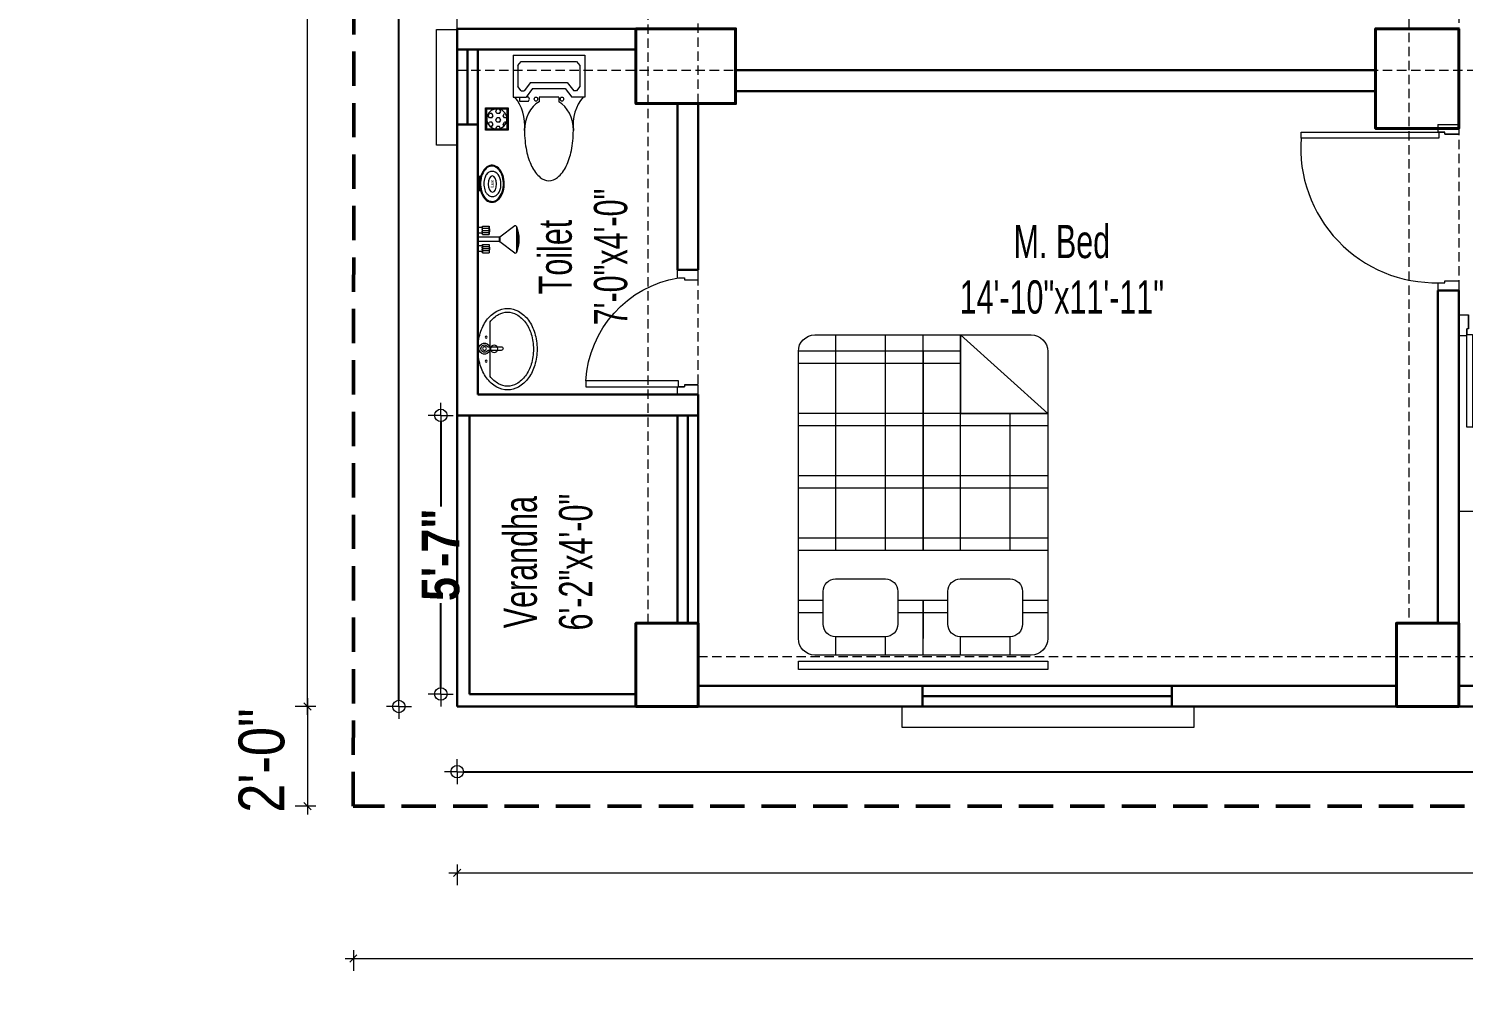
# Model space of a CAD drawing. Header units: inches. Extents: x 64086 to 138972, y -13497 to 16809.
# Drawn here: x 95059.7 to 95404.9, y -11984.5 to -11753.7 of the extents above; entities that cross this region are included whole.
import ezdxf

# ---------------------------------------------------------------- set-up
doc = ezdxf.new("R2010")
doc.units = ezdxf.units.IN
doc.header["$LTSCALE"] = 0.5
doc.header["$MEASUREMENT"] = 0
doc.header["$PDMODE"] = 2
doc.linetypes.add('DASHED', pattern=[0.75, 0.5, -0.25])
doc.layers.get('0').update_dxf_attribs({"lineweight": 13})
for name, color, linetype, lineweight in [('A-TOIL', 6, 'Continuous', 15), ('BEAM 2', 87, 'Continuous', 15), ('Boundary', 6, 'DASHED', 50), ('Column', 1, 'Continuous', 40), ('DIM', 5, 'Continuous', 13), ('DOOR', 30, 'Continuous', 20), ('e-tv+tel', 5, 'Continuous', 25), ('fixture', 24, 'Continuous', 13), ('fur', 42, 'Continuous', 15), ('P-BASIN1', 6, 'Continuous', 15), ('P-COMMODE', 6, 'Continuous', 15), ('P-FLOOR-DRAIN', 4, 'Continuous', 15), ('P-SHOWER', 7, 'Continuous', 15), ('P.cap', 4, 'Continuous', 20), ('railing', 30, 'Continuous', 15), ('Raling', 35, 'Continuous', 20), ('TEXT', 7, 'Continuous', 13), ('Text-2', 7, 'Continuous', 18), ('TEXT-IN', 7, 'Continuous', 15), ('text-s2', 7, 'Continuous', 20), ('WALL', 7, 'Continuous', 30), ('WALL-0', 7, 'Continuous', 18), ('Wall_20', 253, 'Continuous', 20)]:
    doc.layers.add(name, color=color, linetype=linetype, lineweight=lineweight)
doc.layers.add('FURNITURE', color=157, linetype='Continuous')
doc.styles.add('1', font='ARIALN.TTF')
doc.styles.get("Standard").update_dxf_attribs({"font": 'ARIALNB.TTF'})
doc.styles.add('STYLE1', font='ARIALN.TTF', dxfattribs={"width": 0.8})
doc.dimstyles.new('1_8', dxfattribs={"dimtxt": 5, "dimasz": 1.5, "dimexe": 0.18, "dimexo": 0.0625, "dimgap": 0.125, "dimtad": 0, "dimdec": 0, "dimzin": 3, "dimdsep": 46, "dimlunit": 4, "dimtxsty": 'STYLE1', "dimblk": 'D', "dimcen": 3, "dimse1": 1, "dimse2": 1, "dimclrt": 7, "dimadec": 0, "dimazin": 0, "dimtfac": 1, "dimtdec": 0, "dimtix": 1, "dimtmove": 0, "dimatfit": 3, "dimldrblk": 'OPEN90', "dimfxl": 1, "dimtvp": 0.75, "dimtolj": 1, "dimtzin": 0, "dimarcsym": 0})
doc.dimstyles.new('Column Dim', dxfattribs={"dimtxt": 9, "dimasz": 1.5, "dimexe": 13.25, "dimexo": 11, "dimgap": 1, "dimtad": 0, "dimdec": 1, "dimzin": 0, "dimdsep": 46, "dimlunit": 4, "dimtxsty": 'Standard', "dimblk": 'DIM', "dimcen": 0, "dimse1": 1, "dimse2": 1, "dimclrd": 5, "dimclre": 5, "dimclrt": 7, "dimadec": 0, "dimazin": 0, "dimtfac": 1, "dimtdec": 1, "dimtofl": 0, "dimtmove": 2, "dimatfit": 3, "dimldrblk": 'DIM', "dimfxl": 1, "dimtolj": 1, "dimtzin": 0, "dimarcsym": 0})
doc.dimstyles.new('DIM-1-2', dxfattribs={"dimtxt": 8, "dimasz": 1.75, "dimexe": 3, "dimexo": 2, "dimgap": 3, "dimtad": 0, "dimdec": 0, "dimzin": 3, "dimdsep": 46, "dimlunit": 4, "dimtxsty": '1', "dimblk": 'OBLIQUE', "dimcen": 1, "dimdle": 2, "dimclrd": 256, "dimclre": 256, "dimclrt": 256, "dimadec": 0, "dimazin": 0, "dimtfac": 0.75, "dimtdec": 0, "dimtmove": 1, "dimatfit": 3, "dimldrblk": 'OBLIQUE', "dimfxl": 1, "dimtolj": 1, "dimtzin": 0, "dimlwd": -1, "dimlwe": -1, "dimarcsym": 0})
pattern_1 = [(225, (19362.28457, 30685.39488), (-0.0883883476, 0.0883883476), [])]

# ---------------------------------------------------------------- blocks, each defined once
blk = doc.blocks.new('D')
at = {"layer": 'DIM'}
for q in [(-1.125, 0), (0, 1.125), (1.125, 0), (0, -1.125)]:
    blk.add_line((0, 0), q, dxfattribs=at)
at = {"layer": 'DIM', "color": 6, "const_width": 0.375}
blk.add_lwpolyline([(-0.1875, 0, 1), (0.1875, 0, 1)], format="xyb", close=True, dxfattribs=at)
blk = doc.blocks.new('*D47')
at = {"layer": 'Defpoints', "color": 0, "transparency": 16777216}
for p in [(71204.6, -11684.75), (71193.77, -11806.11), (99510, -11806.11)]:
    blk.add_point(p, dxfattribs=at)
at = {"layer": 'text-s2', "color": 0, "lineweight": -2, "transparency": 16777216}
blk.add_line((71193.77, -11686.25), (71193.77, -11804.61), dxfattribs=at)
at = {"layer": 'text-s2', "color": 0, "lineweight": -2, "transparency": 16777216, "xscale": 1.5, "yscale": 1.5, "zscale": 1.5}
for p, rotation in [((71193.77, -11684.75), 90), ((71193.77, -11806.11), 270)]:
    blk.add_blockref('D', p, dxfattribs=dict(at, rotation=rotation))
at = {"layer": 'text-s2', "color": 7, "transparency": 16777216, "insert": (71189.94, -11745.43), "char_height": 5, "attachment_point": 5, "rotation": 90, "style": 'STYLE1'}
blk.add_mtext('\\A1;10\'-1"', dxfattribs=at)
blk = doc.blocks.new('_Open90')
at = {"layer": 'DIM', "color": 0, "lineweight": -2}
for p, q in [((0, 0), (-1, 0)), ((-0.5, 0.5), (0, 0)), ((0, 0), (-0.5, -0.5))]:
    blk.add_line(p, q, dxfattribs=at)
blk = doc.blocks.new('toilet d')
at = {"layer": 'railing'}
for p, q in [((98951.72, -21113.88), (98951.72, -21091.64)), ((98951.72, -21091.64), (98953.15, -21091.64)), ((98953.15, -21091.64), (98953.15, -21113.88)), ((98925.06, -21118.64), (98925.06, -21113.64)), ((98927, -21113.64), (98925.06, -21113.64)), ((98926.96, -21113.88), (98926.96, -21115.31)), ((98926.96, -21113.88), (98926.96, -21115.31)), ((98953.15, -21113.88), (98951.72, -21113.88)), ((98955.06, -21113.64), (98953.15, -21113.64)), ((98953.15, -21113.88), (98953.15, -21115.31)), ((98953.15, -21115.31), (98953.15, -21113.88)), ((98955.06, -21113.64), (98955.06, -21118.64)), ((98926.96, -21115.31), (98927.44, -21115.31)), ((98927.44, -21115.31), (98927.44, -21118.64)), ((98927.44, -21115.31), (98927.44, -21118.64)), ((98952.68, -21115.31), (98952.68, -21118.64)), ((98952.68, -21118.64), (98952.68, -21115.31)), ((98952.68, -21115.31), (98953.15, -21115.31)), ((98927.44, -21118.64), (98925.06, -21118.64)), ((98955.06, -21118.64), (98952.68, -21118.64))]:
    blk.add_line(p, q, dxfattribs=at)
blk.add_arc((98953.17, -21118.15), 26.55, 93.112, 170.7406, dxfattribs=at)
blk = doc.blocks.new('_Oblique')
at = {"color": 0, "linetype": 'ByBlock', "lineweight": -2}
blk.add_line((-0.5, -0.5), (0.5, 0.5), dxfattribs=at)
blk = doc.blocks.new('*D440')
at = {"layer": 'Defpoints', "color": 0, "ltscale": 3, "transparency": 16777216}
for p in [(95137.85, -11940.71), (96481.85, -11940.62), (96481.86, -11977.21)]:
    blk.add_point(p, dxfattribs=at)
at = {"layer": 'TEXT', "ltscale": 3, "transparency": 16777216}
for p, q in [((95135.86, -11977.31), (95788.27, -11977.26)), ((95137.86, -11975.31), (95137.86, -11980.31)), ((96483.86, -11977.21), (95831.44, -11977.26)), ((96481.86, -11975.21), (96481.86, -11980.21))]:
    blk.add_line(p, q, dxfattribs=at)
at = {"layer": 'TEXT', "ltscale": 3, "transparency": 16777216, "xscale": 1.75, "yscale": 1.75, "zscale": 1.75}
for p, rotation in [((95137.86, -11977.31), 180.0039345522628), ((96481.86, -11977.21), 0.003934552262808667)]:
    blk.add_blockref('_Oblique', p, dxfattribs=dict(at, rotation=rotation))
at = {"layer": 'TEXT', "ltscale": 3, "transparency": 16777216, "insert": (95809.86, -11977.26), "char_height": 11, "attachment_point": 5, "rotation": 0.0039, "style": '1'}
blk.add_mtext('\\A1;112\'-0"', dxfattribs=at)
blk = doc.blocks.new('*D441')
at = {"layer": 'Defpoints', "color": 0, "ltscale": 3, "transparency": 16777216}
for p in [(95162.85, -11372.69), (95126.85, -11916.71), (95138.83, -11916.71)]:
    blk.add_point(p, dxfattribs=at)
at = {"layer": 'TEXT', "ltscale": 3, "transparency": 16777216}
for p, q in [((95128.85, -11372.69), (95123.85, -11372.69)), ((95126.85, -11370.69), (95126.85, -11626.02)), ((95126.85, -11918.71), (95126.85, -11663.39)), ((95128.85, -11916.71), (95123.85, -11916.71))]:
    blk.add_line(p, q, dxfattribs=at)
at = {"layer": 'TEXT', "ltscale": 3, "transparency": 16777216, "xscale": 1.75, "yscale": 1.75, "zscale": 1.75}
for p, rotation in [((95126.85, -11372.69), 90), ((95126.85, -11916.71), 270)]:
    blk.add_blockref('_Oblique', p, dxfattribs=dict(at, rotation=rotation))
at = {"layer": 'TEXT', "ltscale": 3, "transparency": 16777216, "insert": (95126.85, -11644.7), "char_height": 11, "attachment_point": 5, "rotation": 90, "style": '1'}
blk.add_mtext('\\A1;45\'-4"', dxfattribs=at)
blk = doc.blocks.new('*D442')
at = {"layer": 'Defpoints', "color": 0, "ltscale": 3, "transparency": 16777216}
for p in [(95138.83, -11916.71), (95126.85, -11940.71), (95138.85, -11940.71)]:
    blk.add_point(p, dxfattribs=at)
at = {"layer": 'TEXT', "ltscale": 3, "transparency": 16777216}
for p, q in [((95126.85, -11914.71), (95126.85, -11942.71)), ((95128.85, -11916.71), (95123.85, -11916.71)), ((95128.85, -11940.71), (95123.85, -11940.71))]:
    blk.add_line(p, q, dxfattribs=at)
at = {"layer": 'TEXT', "ltscale": 3, "transparency": 16777216, "xscale": 1.75, "yscale": 1.75, "zscale": 1.75}
for p, rotation in [((95126.85, -11916.71), 90), ((95126.85, -11940.71), 270)]:
    blk.add_blockref('_Oblique', p, dxfattribs=dict(at, rotation=rotation))
at = {"layer": 'TEXT', "ltscale": 3, "transparency": 16777216, "insert": (95115.83, -11929.71), "char_height": 11, "attachment_point": 5, "rotation": 90, "style": '1'}
blk.add_mtext('\\A1;2\'-0"', dxfattribs=at)
blk = doc.blocks.new('*D444')
at = {"layer": 'Defpoints', "color": 0, "ltscale": 3, "transparency": 16777216}
for p in [(96349.83, -11916.71), (95162.83, -11923.71), (96349.83, -11956.71)]:
    blk.add_point(p, dxfattribs=at)
at = {"layer": 'TEXT', "ltscale": 3, "transparency": 16777216}
for p, q in [((95160.83, -11956.71), (95734.32, -11956.71)), ((95162.83, -11954.71), (95162.83, -11959.71)), ((96351.83, -11956.71), (95778.34, -11956.71)), ((96349.83, -11954.71), (96349.83, -11959.71))]:
    blk.add_line(p, q, dxfattribs=at)
at = {"layer": 'TEXT', "ltscale": 3, "transparency": 16777216, "xscale": 1.75, "yscale": 1.75, "zscale": 1.75, "rotation": 180}
blk.add_blockref('_Oblique', (95162.83, -11956.71), dxfattribs=at)
at = {"layer": 'TEXT', "ltscale": 3, "transparency": 16777216, "xscale": 1.75, "yscale": 1.75, "zscale": 1.75}
blk.add_blockref('_Oblique', (96349.83, -11956.71), dxfattribs=at)
at = {"layer": 'TEXT', "ltscale": 3, "transparency": 16777216, "insert": (95756.33, -11956.71), "char_height": 11, "attachment_point": 5, "style": '1'}
blk.add_mtext('\\A1;98\'-11"', dxfattribs=at)
blk = doc.blocks.new('door-3')
at = {"layer": 'railing'}
for p, q in [((98873.42, -21113.88), (98873.42, -21080.69)), ((98873.42, -21080.69), (98874.85, -21080.69)), ((98874.85, -21080.69), (98874.85, -21113.88)), ((98836.75, -21118.64), (98836.75, -21113.64)), ((98838.65, -21113.64), (98836.75, -21113.64)), ((98838.66, -21113.88), (98838.66, -21115.31)), ((98838.66, -21113.88), (98838.66, -21115.31)), ((98874.85, -21113.88), (98873.42, -21113.88)), ((98876.75, -21113.64), (98874.85, -21113.64)), ((98874.85, -21113.88), (98874.85, -21115.31)), ((98874.85, -21115.31), (98874.85, -21113.88)), ((98876.75, -21113.64), (98876.75, -21118.64)), ((98838.66, -21115.31), (98839.13, -21115.31)), ((98839.13, -21115.31), (98839.13, -21118.64)), ((98839.13, -21115.31), (98839.13, -21118.64)), ((98874.37, -21115.31), (98874.37, -21118.64)), ((98874.37, -21118.64), (98874.37, -21115.31)), ((98874.37, -21115.31), (98874.85, -21115.31)), ((98839.13, -21118.64), (98836.75, -21118.64)), ((98876.75, -21118.64), (98874.37, -21118.64))]:
    blk.add_line(p, q, dxfattribs=at)
blk.add_arc((98871.12, -21113.08), 32.47, 85.9343, 181.4162, dxfattribs=at)
blk = doc.blocks.new('A$C3B0820DD')
at = {"layer": 'A-TOIL'}
for p, q in [((0, 26.47), (0, 17.65)), ((0, 26.47), (15.1, 26.47)), ((1.03, 24.26), (1.72, 25.14)), ((1.03, 24.26), (1.03, 19.85)), ((1.72, 25.14), (13.38, 25.14)), ((13.38, 25.14), (14.07, 24.26)), ((14.07, 24.26), (14.07, 19.85)), ((15.1, 26.47), (15.1, 17.65)), ((1.72, 18.97), (1.03, 19.85)), ((1.72, 18.97), (2.32, 18.97)), ((3.69, 20.73), (2.32, 18.97)), ((4.12, 19.41), (2.74, 17.65)), ((3.69, 20.73), (11.41, 20.73)), ((4.12, 19.41), (10.98, 19.41)), ((10.98, 19.41), (12.35, 17.65)), ((11.41, 20.73), (12.78, 18.97)), ((13.38, 18.97), (12.78, 18.97)), ((14.07, 19.85), (13.38, 18.97)), ((0, 17.65), (2.74, 17.65)), ((1.37, 17.65), (1.37, 16.76)), ((1.37, 16.76), (3.09, 16.76)), ((3.09, 17.65), (2.74, 17.65)), ((5.49, 17.65), (5.49, 16.65)), ((9.61, 17.65), (5.49, 17.65)), ((9.61, 17.65), (9.61, 16.65)), ((15.1, 17.65), (12.35, 17.65))]:
    blk.add_line(p, q, dxfattribs=at)
for centre, major_axis, start_param, end_param in [((-3.71, 11.66), (0, 7.94), 4.576272, 5.566047), ((7.55, 10.59), (0, 6.62), 0.411517, 1.570796), ((3.09, 17.2), (0, 0.441), 3.141593, 6.283185), ((4.8, 17.2), (0, 0.441), 4.712389, 10.995574), ((7.55, 10.59), (0, 6.62), -1.570796, -0.411517), ((10.29, 17.2), (0, 0.441), 4.712389, 10.995574), ((18.81, 11.66), (0, 7.94), 0.717138, 1.706913), ((15.53, 10.59), (0, 16.88), 1.570797, 1.824118), ((-0.44, 10.59), (0, 16.88), 4.459068, 4.712388), ((11.59, 9.28), (0, 11.65), 1.824118, 2.129396), ((3.5, 9.28), (0, 11.65), 4.153789, 4.459067), ((9.11, 7.28), (0, 7.88), 2.129396, 2.556312), ((5.99, 7.28), (0, 7.88), 3.726874, 4.153789), ((7.55, 4.25), (0, 4.25), 2.556313, 3.141592), ((7.55, 4.25), (0, 4.25), 3.141593, 3.726873)]:
    blk.add_ellipse(centre, major_axis=major_axis, ratio=0.777778, start_param=start_param, end_param=end_param, dxfattribs=at)
blk = doc.blocks.new('p-basin11')
at = {"lineweight": 13}
for p, q in [((-0.49, 4.45), (-0.49, 0.85)), ((0.5, 0.86), (0.5, 4.45)), ((-7.44, 1.49), (7.15, 1.49))]:
    blk.add_line(p, q, dxfattribs=at)
for centre, radius in [((-3.35, 0.44), 0.298), ((-0.08, 2.58), 0.99), ((0, 0), 0.495), ((3.06, 0.44), 0.298)]:
    blk.add_circle(centre, radius, dxfattribs=at)
for centre, radius, start, end in [((-2.77, 4.78), 8.63, 126.0274, 150.3366), ((-1.18, 2.6), 11.33, 106.7647, 126.0274), ((-1.18, 2.6), 10.34, 106.7647, 126.0274), ((-1.18, 2.6), 10.34, 106.7647, 126.0274), ((-0.15, -0.85), 14.92, 90, 106.7647), ((-0.15, -0.85), 13.93, 90, 106.7647), ((-0.15, -0.85), 13.93, 90, 106.7647), ((-0.15, -0.85), 14.92, 73.2353, 90), ((-0.15, -0.85), 13.93, 73.2353, 90), ((-0.15, -0.85), 13.93, 73.2353, 90), ((0.89, 2.6), 10.34, 53.9726, 73.2353), ((0.89, 2.6), 10.34, 53.9726, 73.2353), ((0.89, 2.6), 11.33, 53.9726, 73.2353), ((2.48, 4.78), 8.63, 29.6634, 53.9726), ((-5.2, 6.16), 5.84, 150.3366, 180), ((-5.2, 6.16), 4.85, 150.3366, 180), ((-5.2, 6.16), 4.85, 150.3366, 180), ((-2.77, 4.78), 7.64, 126.0274, 150.3366), ((-2.77, 4.78), 7.64, 126.0274, 150.3366), ((2.48, 4.78), 7.64, 29.6634, 53.9726), ((4.9, 6.16), 4.85, 0, 29.6634), ((4.9, 6.16), 4.85, 360, 29.6634), ((4.9, 6.16), 5.84, 0, 29.6634), ((-5.2, 6.16), 5.84, 180, 209.6634), ((-5.2, 6.16), 4.85, 180, 209.6634), ((0, 4.45), 0.495, 0, 180), ((4.9, 6.16), 4.85, 330.3366, 0), ((4.9, 6.16), 5.84, 330.3366, 0), ((-2.77, 7.54), 8.63, 209.6634, 233.9726), ((-2.77, 7.54), 7.64, 209.6634, 232.3), ((-1.18, 9.72), 11.33, 233.9726, 253.2353), ((0, 0), 1.48, 109.6514, 70.3603), ((0, 0), 0.99, 120.3431, 59.7554), ((0.89, 9.72), 11.33, 286.7647, 306.0274), ((2.48, 7.54), 7.64, 307.7, 330.3366), ((2.48, 7.54), 8.63, 306.0274, 330.3366), ((-0.15, 13.16), 14.92, 253.2353, 270), ((-0.15, 13.16), 14.92, 270, 286.7647)]:
    blk.add_arc(centre, radius, start, end, dxfattribs=at)
blk = doc.blocks.new('pp-sh')
at = {"ltscale": 0.01}
h = blk.add_hatch(dxfattribs=at)
h.set_pattern_fill('ANSI31', color=256, style=0)
h.set_pattern_definition(pattern_1)
h.paths.add_polyline_path([(18743.58, 25839.35), (18749.1, 25839.35, 0.199471)])
h = blk.add_hatch(dxfattribs=at)
h.set_pattern_fill('ANSI31', color=256, style=0)
h.set_pattern_definition(pattern_1)
h.paths.add_polyline_path([(18745.89, 25835.65), (18746.8, 25835.65, -0.163612), (18746.84, 25835.78), (18745.84, 25835.78, -0.163612)])
for p, q in [((18743.4, 25839), (18745.84, 25835.78)), ((18749.1, 25839.35), (18743.58, 25839.35)), ((18749.28, 25839), (18746.84, 25835.78)), ((18746.84, 25835.78), (18745.84, 25835.78)), ((18746.8, 25835.65), (18745.89, 25835.65)), ((18745.89, 25835.65), (18745.89, 25831.13)), ((18746.8, 25835.65), (18746.8, 25831.13)), ((18745.28, 25833.51), (18743.51, 25833.51)), ((18743.51, 25832.08), (18743.51, 25833.51)), ((18745.28, 25832.08), (18743.51, 25832.08)), ((18743.8, 25832.04), (18743.8, 25831.13)), ((18743.95, 25832.08), (18743.95, 25833.51)), ((18744.54, 25833.62), (18744.26, 25833.62)), ((18744.26, 25833.59), (18744.26, 25833.62)), ((18744.4, 25833.59), (18744.4, 25833.62)), ((18744.4, 25832.08), (18744.4, 25833.51)), ((18744.54, 25833.59), (18744.54, 25833.62)), ((18744.84, 25832.08), (18744.84, 25833.51)), ((18744.99, 25832.04), (18744.99, 25831.13)), ((18745.28, 25832.08), (18745.28, 25833.51)), ((18747.4, 25832.08), (18747.4, 25833.51)), ((18747.4, 25833.51), (18749.17, 25833.51)), ((18747.4, 25832.08), (18749.17, 25832.08)), ((18747.69, 25832.04), (18747.69, 25831.13)), ((18747.84, 25832.08), (18747.84, 25833.51)), ((18748.15, 25833.59), (18748.15, 25833.62)), ((18748.15, 25833.62), (18748.42, 25833.62)), ((18748.29, 25833.59), (18748.29, 25833.62)), ((18748.29, 25832.08), (18748.29, 25833.51)), ((18748.42, 25833.59), (18748.42, 25833.62)), ((18748.73, 25832.08), (18748.73, 25833.51)), ((18748.88, 25832.04), (18748.88, 25831.13)), ((18749.17, 25832.08), (18749.17, 25833.51)), ((18748.88, 25831.13), (18743.8, 25831.13)), ((18746.8, 25831.13), (18745.89, 25831.13))]:
    blk.add_line(p, q, dxfattribs=at)
for centre, radius, start, end in [((18743.58, 25839.13), 0.222, 90, 216.0286), ((18746.34, 25832.71), 7.19, 67.4384, 112.5616), ((18749.1, 25839.13), 0.222, 323.9714, 90), ((18745.67, 25835.65), 0.222, 0, 37.1678), ((18747.02, 25835.65), 0.222, 142.8322, 180), ((18743.73, 25832.87), 0.68, 70.9882, 109.0118), ((18743.73, 25832.72), 0.68, 250.9882, 289.0118), ((18743.73, 25833.55), 0, 152.3346, 180), ((18744.4, 25832.37), 1.22, 68.7379, 111.2621), ((18744.18, 25832.87), 0.68, 70.9882, 109.0118), ((18744.18, 25832.72), 0.68, 250.9882, 289.0118), ((18744.62, 25832.87), 0.68, 70.9882, 109.0118), ((18744.62, 25832.72), 0.68, 250.9882, 289.0118), ((18745.06, 25832.87), 0.68, 70.9882, 109.0118), ((18745.06, 25832.72), 0.68, 250.9882, 289.0118), ((18747.62, 25832.87), 0.68, 70.9882, 109.0118), ((18747.62, 25832.72), 0.68, 250.9882, 289.0118), ((18748.29, 25832.37), 1.22, 68.7379, 111.2621), ((18748.06, 25832.87), 0.68, 70.9882, 109.0118), ((18748.06, 25832.72), 0.68, 250.9882, 289.0118), ((18748.51, 25832.87), 0.68, 70.9882, 109.0118), ((18748.51, 25832.72), 0.68, 250.9882, 289.0118), ((18748.95, 25832.87), 0.68, 70.9882, 109.0118), ((18748.95, 25832.72), 0.68, 250.9882, 289.0118), ((18748.95, 25833.55), 0, 0, 27.6654)]:
    blk.add_arc(centre, radius, start, end, dxfattribs=at)
blk = doc.blocks.new('RY')
at = {"layer": 'fixture'}
for p, q in [((227073.05, -59649.09), (227072.37, -59649.09)), ((227073.05, -59652.62), (227073.05, -59649.09)), ((227072.39, -59652.62), (227073.05, -59652.62)), ((227073.05, -59649.32), (227072.43, -59649.32)), ((227073.05, -59652.4), (227072.45, -59652.4)), ((227073.05, -59649.54), (227072.48, -59649.54)), ((227073.05, -59652.18), (227072.49, -59652.18)), ((227073.05, -59649.76), (227072.52, -59649.76)), ((227073.05, -59651.96), (227072.54, -59651.96)), ((227073.05, -59649.98), (227072.56, -59649.98)), ((227073.05, -59651.74), (227072.57, -59651.74)), ((227073.05, -59650.2), (227072.59, -59650.2)), ((227073.05, -59651.52), (227072.59, -59651.52)), ((227073.05, -59650.42), (227072.61, -59650.42)), ((227073.05, -59651.3), (227072.61, -59651.3)), ((227073.05, -59650.64), (227072.62, -59650.64)), ((227073.05, -59651.08), (227072.62, -59651.08)), ((227073.05, -59650.86), (227072.63, -59650.86))]:
    blk.add_line(p, q, dxfattribs=at)
at = {"layer": 'fixture', "color": 37}
blk.add_ellipse((227069.56, -59650.94), major_axis=(0.03, 1.96), ratio=0.508227, dxfattribs=at)
at = {"layer": 'fixture'}
for points, knots in [([(227069.67, -59655.34), (227070.14, -59655.34), (227070.61, -59655.17), (227071.49, -59654.46), (227071.88, -59653.92), (227072.44, -59652.6), (227072.61, -59651.83), (227072.64, -59650.26), (227072.52, -59649.46), (227072.02, -59648.09), (227071.65, -59647.51), (227070.8, -59646.71), (227070.32, -59646.49), (227069.39, -59646.39), (227068.91, -59646.52), (227068.01, -59647.13), (227067.6, -59647.62), (227066.98, -59648.88), (227066.78, -59649.63), (227066.67, -59651.2), (227066.76, -59652), (227067.19, -59653.43), (227067.53, -59654.05), (227068.36, -59654.94), (227068.83, -59655.21), (227069.42, -59655.33), (227069.54, -59655.34), (227069.67, -59655.34)], [0, 0, 0, 0, 0.512242, 0.512242, 1.024485, 1.024485, 1.536727, 1.536727, 2.04897, 2.04897, 2.561212, 2.561212, 3.073455, 3.073455, 3.585697, 3.585697, 4.09794, 4.09794, 4.610182, 4.610182, 5.122425, 5.122425, 5.634667, 5.634667, 6.14691, 6.14691, 6.283185, 6.283185, 6.283185, 6.283185]), ([(227069.67, -59655.14), (227070.05, -59655.14), (227070.44, -59655.01), (227071.19, -59654.47), (227071.55, -59654.05), (227072.1, -59652.97), (227072.3, -59652.32), (227072.46, -59650.96), (227072.43, -59650.24), (227072.15, -59648.92), (227071.9, -59648.32), (227071.27, -59647.37), (227070.89, -59647.03), (227070.12, -59646.65), (227069.74, -59646.59), (227068.97, -59646.73), (227068.58, -59646.93), (227067.86, -59647.63), (227067.53, -59648.13), (227067.07, -59649.31), (227066.93, -59650), (227066.89, -59651.43), (227067, -59652.18), (227067.43, -59653.43), (227067.73, -59653.96), (227068.41, -59654.72), (227068.79, -59654.96), (227069.34, -59655.12), (227069.5, -59655.14), (227069.67, -59655.14)], [0, 0, 0, 0, 0.466932, 0.466932, 0.933864, 0.933864, 1.400796, 1.400796, 1.867727, 1.867727, 2.334659, 2.334659, 2.801591, 2.801591, 3.268523, 3.268523, 3.735455, 3.735455, 4.202387, 4.202387, 4.669318, 4.669318, 5.165008, 5.165008, 5.62593, 5.62593, 6.080806, 6.080806, 6.283185, 6.283185, 6.283185, 6.283185])]:
    blk.add_open_spline(points, degree=3, knots=knots, dxfattribs=at)
at = {"layer": 'fixture', "color": 37}
blk.add_open_spline([(227069.6, -59647.92), (227069.34, -59647.91), (227069.09, -59647.98), (227068.25, -59648.39), (227067.93, -59648.94), (227067.55, -59650.04), (227067.47, -59650.66), (227067.53, -59651.62), (227067.59, -59651.97), (227067.78, -59652.58), (227067.9, -59652.86), (227068.21, -59653.33), (227068.41, -59653.53), (227068.88, -59653.84), (227069.16, -59653.93), (227069.74, -59653.97), (227070.04, -59653.9), (227070.53, -59653.65), (227070.73, -59653.47), (227071.05, -59653.09), (227071.17, -59652.88), (227071.47, -59652.22), (227071.57, -59651.72), (227071.64, -59650.73), (227071.6, -59650.22), (227071.4, -59649.43), (227071.28, -59649.13), (227070.94, -59648.58), (227070.71, -59648.32), (227070.17, -59648.01), (227069.9, -59647.92), (227069.6, -59647.92)], degree=3, knots=[0, 0, 0, 0, 0.251826, 0.251826, 0.981976, 0.981976, 1.712126, 1.712126, 2.138681, 2.138681, 2.508948, 2.508948, 2.825837, 2.825837, 3.120106, 3.120106, 3.414376, 3.414376, 3.708645, 3.708645, 4.002915, 4.002915, 4.608496, 4.608496, 5.214077, 5.214077, 5.606251, 5.606251, 5.998425, 5.998425, 6.283185, 6.283185, 6.283185, 6.283185], dxfattribs=at)
at = {"layer": 'fixture', "color": 37, "text_generation_flag": 4}
blk.add_text('Lux ', height=0.75, rotation=90, dxfattribs=at).set_placement((227069.24, -59651.81))
blk = doc.blocks.new('*X21')
at = {"color": 0}
for p, q in [((349.22, 2157.49), (349.37, 2157.49)), ((349.69, 2156.94), (349.37, 2157.49)), ((350.31, 2158.03), (350.62, 2158.57)), ((350.62, 2157.49), (350.31, 2158.03)), ((350.62, 2158.57), (351.25, 2158.57)), ((350.62, 2157.49), (351.25, 2157.49)), ((351.56, 2158.03), (351.25, 2158.57)), ((351.25, 2157.49), (351.56, 2158.03)), ((352.19, 2156.94), (352.5, 2157.49)), ((352.5, 2157.49), (353.12, 2157.49)), ((353.44, 2156.94), (353.12, 2157.49)), ((348.86, 2156.4), (349.37, 2156.4)), ((349, 2155.32), (349.37, 2155.32)), ((349.37, 2156.4), (349.69, 2156.94)), ((349.69, 2154.78), (349.37, 2155.32)), ((349.51, 2154.48), (349.69, 2154.78)), ((350.31, 2155.86), (350.62, 2156.4)), ((350.62, 2155.32), (350.31, 2155.86)), ((350.41, 2153.86), (350.62, 2154.24)), ((350.62, 2156.4), (351.25, 2156.4)), ((350.62, 2155.32), (351.25, 2155.32)), ((350.62, 2154.24), (351.25, 2154.24)), ((351.56, 2155.86), (351.25, 2156.4)), ((351.25, 2155.32), (351.56, 2155.86)), ((351.56, 2153.7), (351.25, 2154.24)), ((352.5, 2156.4), (352.19, 2156.94)), ((352.19, 2154.78), (352.5, 2155.32)), ((352.5, 2154.24), (352.19, 2154.78)), ((352.5, 2156.4), (353.12, 2156.4)), ((352.5, 2155.32), (353.12, 2155.32)), ((352.5, 2154.24), (352.92, 2154.24)), ((353.12, 2156.4), (353.44, 2156.94)), ((353.43, 2154.79), (353.12, 2155.32)), ((351.56, 2153.69), (351.56, 2153.7))]:
    blk.add_line(p, q, dxfattribs=at)
blk = doc.blocks.new('P-FLOOR')
at = {"layer": 'P-FLOOR-DRAIN'}
for points in [[(-2.08, 5.48), (-2.08, 0.98), (2.42, 0.98), (2.42, 5.48)], [(-1.85, 5.25), (-1.85, 1.2), (2.2, 1.2), (2.2, 5.25)]]:
    blk.add_lwpolyline(points, close=True, dxfattribs=at)
blk.add_circle((0.17, 3.23), 2.02, dxfattribs=at)
at = {"layer": 'P-FLOOR-DRAIN', "xscale": 0.8, "yscale": 0.8, "zscale": 0.8, "rotation": 270}
blk.add_blockref('*X21', (-1724.74, 284.25), dxfattribs=at)
blk = doc.blocks.new('lilklkl')
at = {"color": 23}
for p, q in [((19201.27, -4998.29), (19141.27, -4998.29)), ((19141.27, -4998.29), (19141.27, -5000.29)), ((19141.27, -5000.29), (19201.27, -5000.29)), ((19201.27, -5000.29), (19201.27, -4998.29)), ((19167.27, -5001.79), (19145.27, -5001.79)), ((19197.27, -5001.79), (19162.27, -5001.79)), ((19171.27, -5001.79), (19171.27, -5014.9)), ((19141.27, -5005.79), (19141.27, -5074.79)), ((19171.27, -5014.9), (19171.27, -5005.79)), ((19201.27, -5074.79), (19201.27, -5005.79)), ((19171.27, -5074.79), (19171.27, -5026.9)), ((19171.27, -5026.9), (19171.27, -5078.79)), ((19145.27, -5078.79), (19175.27, -5078.79)), ((19175.27, -5078.79), (19197.27, -5078.79))]:
    blk.add_line(p, q, dxfattribs=at)
at = {"color": 33}
for p, q in [((19150.27, -5001.79), (19150.27, -5006.19)), ((19162.27, -5001.79), (19162.27, -5006.19)), ((19180.27, -5001.79), (19180.27, -5006.19)), ((19192.27, -5001.79), (19192.27, -5006.19)), ((19147.23, -5011.9), (19141.27, -5011.9)), ((19171.27, -5011.9), (19165.21, -5011.9)), ((19177.23, -5011.9), (19171.27, -5011.9)), ((19201.27, -5011.9), (19195.21, -5011.9)), ((19147.24, -5014.9), (19141.27, -5014.9)), ((19171.27, -5014.9), (19165.2, -5014.9)), ((19177.24, -5014.9), (19171.27, -5014.9)), ((19201.27, -5014.9), (19195.2, -5014.9)), ((19171.27, -5026.9), (19141.27, -5026.9)), ((19150.27, -5026.9), (19150.27, -5078.79)), ((19162.27, -5026.9), (19162.27, -5078.79)), ((19201.27, -5026.9), (19171.27, -5026.9)), ((19180.27, -5026.9), (19180.27, -5078.79)), ((19192.27, -5026.9), (19192.27, -5059.9)), ((19171.27, -5029.9), (19141.27, -5029.9)), ((19201.27, -5029.9), (19171.27, -5029.9)), ((19171.27, -5041.9), (19141.27, -5041.9)), ((19201.27, -5041.9), (19171.27, -5041.9)), ((19171.27, -5044.9), (19141.27, -5044.9)), ((19201.27, -5044.9), (19171.27, -5044.9)), ((19171.27, -5056.9), (19141.27, -5056.9)), ((19171.27, -5059.9), (19141.27, -5059.9)), ((19201.27, -5056.9), (19171.27, -5056.9)), ((19201.27, -5059.9), (19171.27, -5059.9)), ((19171.27, -5071.9), (19141.27, -5071.9)), ((19180.27, -5071.9), (19171.27, -5071.9)), ((19171.27, -5074.9), (19141.27, -5074.9)), ((19180.27, -5074.9), (19171.27, -5074.9))]:
    blk.add_line(p, q, dxfattribs=at)
at = {"color": 40}
for p, q in [((19162.21, -5006.19), (19150.23, -5006.19)), ((19192.21, -5006.19), (19180.23, -5006.19)), ((19147.23, -5009.2), (19147.24, -5017.1)), ((19165.2, -5017.09), (19165.21, -5009.2)), ((19177.23, -5009.2), (19177.24, -5017.1)), ((19195.2, -5017.09), (19195.21, -5009.2)), ((19150.24, -5020.09), (19162.2, -5020.09)), ((19180.24, -5020.09), (19192.2, -5020.09))]:
    blk.add_line(p, q, dxfattribs=at)
at = {"color": 23}
for centre, start, end in [((19145.27, -5005.79), 90, 180), ((19197.27, -5005.79), 0, 90), ((19145.27, -5074.79), 180, 270), ((19197.27, -5074.79), 270, 0)]:
    blk.add_arc(centre, 4, start, end, dxfattribs=at)
at = {"color": 40}
for centre, start, end in [((19150.23, -5009.19), 90, 180.1414), ((19162.21, -5009.19), 359.8975, 90), ((19180.23, -5009.19), 90, 180.1414), ((19192.21, -5009.19), 359.8975, 90), ((19150.24, -5017.09), 180.1414, 270), ((19162.2, -5017.09), 270, 359.8975), ((19180.24, -5017.09), 180.1414, 270), ((19192.2, -5017.09), 270, 359.8975)]:
    blk.add_arc(centre, 3, start, end, dxfattribs=at)
at = {"layer": 'DOOR'}
for p, q in [((19201.27, -5059.9), (19180.27, -5078.79)), ((19180.27, -5078.79), (19180.27, -5059.9)), ((19180.27, -5059.9), (19201.27, -5059.9))]:
    blk.add_line(p, q, dxfattribs=at)
blk = doc.blocks.new('A$C32C23EB6')
at = {"layer": 'fur'}
blk.add_blockref('lilklkl', (-19141.27, 5078.79), dxfattribs=at)
blk = doc.blocks.new('DIM')
at = {"layer": 'DIM'}
for q in [(-2, 0), (0, 2), (0, -2), (2, 0)]:
    blk.add_line((0, 0), q, dxfattribs=at)
blk.add_circle((0, 0), 1, dxfattribs=at)
blk = doc.blocks.new('*D461')
at = {"layer": 'Defpoints', "color": 0, "ltscale": 15, "transparency": 16777216}
for p in [(95162.83, -11916.71), (96349.83, -11916.71), (95162.83, -11932.39)]:
    blk.add_point(p, dxfattribs=at)
at = {"layer": 'TEXT-IN', "color": 5, "lineweight": -2, "ltscale": 15, "transparency": 16777216}
for p, q in [((95164.33, -11932.39), (95738.9, -11932.39)), ((96348.33, -11932.39), (95773.76, -11932.39))]:
    blk.add_line(p, q, dxfattribs=at)
at = {"layer": 'TEXT-IN', "color": 5, "lineweight": -2, "ltscale": 15, "transparency": 16777216, "xscale": 1.5, "yscale": 1.5, "zscale": 1.5}
for p, rotation in [((95162.83, -11932.39), 180.0000125812999), ((96349.83, -11932.39), 1.258129992187662e-05)]:
    blk.add_blockref('DIM', p, dxfattribs=dict(at, rotation=rotation))
at = {"layer": 'TEXT-IN', "color": 7, "ltscale": 15, "transparency": 16777216, "insert": (95756.33, -11932.39), "char_height": 9, "attachment_point": 5, "rotation": 0}
blk.add_mtext('\\A1;98\'-11"', dxfattribs=at)
blk = doc.blocks.new('*D462')
at = {"layer": 'Defpoints', "color": 0, "ltscale": 15, "transparency": 16777216}
for p in [(95162.83, -11384.69), (95148.82, -11916.71), (95162.83, -11916.71)]:
    blk.add_point(p, dxfattribs=at)
at = {"layer": 'TEXT-IN', "color": 5, "lineweight": -2, "ltscale": 15, "transparency": 16777216}
for p, q in [((95148.82, -11386.19), (95148.82, -11636.06)), ((95148.82, -11915.21), (95148.82, -11665.33))]:
    blk.add_line(p, q, dxfattribs=at)
at = {"layer": 'TEXT-IN', "color": 5, "lineweight": -2, "ltscale": 15, "transparency": 16777216, "xscale": 1.5, "yscale": 1.5, "zscale": 1.5}
for p, rotation in [((95148.82, -11384.69), 90), ((95148.82, -11916.71), 270)]:
    blk.add_blockref('DIM', p, dxfattribs=dict(at, rotation=rotation))
at = {"layer": 'TEXT-IN', "color": 7, "ltscale": 15, "transparency": 16777216, "insert": (95148.82, -11650.7), "char_height": 9, "attachment_point": 5, "rotation": 90}
blk.add_mtext('\\A1;44\'-4"', dxfattribs=at)
blk = doc.blocks.new('*D550')
at = {"layer": 'Defpoints', "color": 0, "lineweight": 30, "ltscale": 15, "transparency": 16777216}
for p in [(95191.83, -11846.71), (95158.9, -11913.71), (95191.83, -11913.71)]:
    blk.add_point(p, dxfattribs=at)
at = {"layer": 'WALL', "color": 5, "lineweight": -2, "ltscale": 15, "transparency": 16777216}
for p, q in [((95158.9, -11848.21), (95158.9, -11868.58)), ((95158.9, -11912.21), (95158.9, -11891.85))]:
    blk.add_line(p, q, dxfattribs=at)
at = {"layer": 'WALL', "color": 5, "lineweight": -2, "ltscale": 15, "transparency": 16777216, "xscale": 1.5, "yscale": 1.5, "zscale": 1.5}
for p, rotation in [((95158.9, -11846.71), 90), ((95158.9, -11913.71), 270)]:
    blk.add_blockref('DIM', p, dxfattribs=dict(at, rotation=rotation))
at = {"layer": 'WALL', "color": 7, "lineweight": 30, "ltscale": 15, "transparency": 16777216, "insert": (95158.9, -11880.21), "char_height": 9, "attachment_point": 5, "rotation": 90}
blk.add_mtext('\\A1;5\'-7"', dxfattribs=at)

msp = doc.modelspace()

# ---------------------------------------------------------------- linework, layer by layer
at = {"layer": 'BEAM 2', "linetype": 'DASHED', "ltscale": 9}
for p, q in [((95391.83, -11376.69), (95391.83, -11896.71)), ((95208.83, -11896.71), (95208.83, -11384.69)), ((95220.83, -11916.71), (95220.83, -11384.69)), ((95403.83, -11395.69), (95403.83, -11916.71)), ((95162.84, -11763.7), (96337.83, -11763.71)), ((95220.83, -11904.71), (95675.82, -11904.71)), ((95220.83, -11916.71), (95675.82, -11916.71))]:
    msp.add_line(p, q, dxfattribs=at)
at = {"layer": 'Boundary'}
msp.add_line((95167.83, -11846.71), (95167.83, -11846.71), dxfattribs=at)
at = {"layer": 'Boundary', "color": 1, "ltscale": 33}
msp.add_lwpolyline([(96338.26, -11335.63), (96481.85, -11940.62), (95137.85, -11940.71), (95138.26, -11336.71), (96338.26, -11335.63)], dxfattribs=at)
at = {"layer": 'Column'}
for points in [[(95205.83, -11753.71), (95205.83, -11771.71), (95229.83, -11771.71), (95229.83, -11753.71)], [(95205.83, -11753.71), (95205.83, -11771.71), (95229.83, -11771.71), (95229.83, -11753.71)], [(95205.83, -11753.71), (95205.83, -11771.71), (95229.83, -11771.71), (95229.83, -11753.71)], [(95403.83, -11753.71), (95383.83, -11753.71), (95383.83, -11777.71), (95403.83, -11777.71)], [(95220.83, -11896.71), (95205.83, -11896.71), (95205.83, -11916.71), (95220.83, -11916.71)], [(95403.83, -11896.71), (95388.83, -11896.71), (95388.83, -11916.71), (95403.83, -11916.71)]]:
    msp.add_lwpolyline(points, close=True, dxfattribs=at)
at = {"layer": 'e-tv+tel', "lineweight": 30}
for p, q in [((95162.84, -11758.71), (95162.83, -11776.71)), ((95165.34, -11758.71), (95165.33, -11776.71)), ((95167.84, -11758.71), (95167.83, -11776.71)), ((95215.83, -11846.71), (95215.83, -11896.71)), ((95218.33, -11846.71), (95218.33, -11896.71)), ((95220.83, -11846.71), (95220.83, -11896.71)), ((95274.83, -11911.71), (95334.83, -11911.71)), ((95274.83, -11914.21), (95334.83, -11914.21)), ((95274.83, -11916.71), (95334.83, -11916.71))]:
    msp.add_line(p, q, dxfattribs=at)
at = {"layer": 'P-BASIN1', "lineweight": 40}
for points in [[(95205.83, -11753.71), (95205.83, -11771.71), (95229.83, -11771.71), (95229.83, -11753.71)], [(95220.83, -11896.71), (95205.83, -11896.71), (95205.83, -11916.71), (95220.83, -11916.71)], [(95403.83, -11896.71), (95388.83, -11896.71), (95388.83, -11916.71), (95403.83, -11916.71)]]:
    msp.add_lwpolyline(points, close=True, dxfattribs=at)
at = {"layer": 'P.cap', "ltscale": 15}
msp.add_lwpolyline([(95162.83, -11390.69), (96228.83, -11390.69), (96228.83, -11408.71), (96264.83, -11408.71), (96264.83, -11502.9), (96228.83, -11502.9), (96228.83, -11530.84), (96264.77, -11530.84), (96264.83, -11637.34), (96291.83, -11637.34), (96291.83, -11637.37), (96315.83, -11636.68), (96315.83, -11733.71), (96333.04, -11733.63), (96332.83, -11822.71), (96349.83, -11822.71), (96349.83, -11916.71), (95780.82, -11916.71), (95780.82, -11929.71), (95670.82, -11929.71), (95670.82, -11916.71), (95162.83, -11916.71), (95162.83, -11390.69)], dxfattribs=at)
at = {"layer": 'Raling', "lineweight": 30}
for p, q in [((95162.83, -11846.71), (95162.83, -11916.71)), ((95165.83, -11846.71), (95165.83, -11913.71)), ((95165.83, -11913.71), (95205.83, -11913.71)), ((95162.83, -11916.71), (95200.83, -11916.71)), ((95162.83, -11916.71), (95205.83, -11916.71)), ((95165.83, -11916.71), (95165.83, -11916.71))]:
    msp.add_line(p, q, dxfattribs=at)
at = {"layer": 'Raling'}
msp.add_lwpolyline([(95423.83, -11869.71), (95423.83, -11911.71), (95403.83, -11911.71), (95403.83, -11869.71), (95423.83, -11869.71)], dxfattribs=at)
at = {"layer": 'TEXT-IN', "ltscale": 15}
msp.add_lwpolyline([(95162.83, -11635.53), (95254.42, -11635.12), (95254.42, -11645.41), (95402.22, -11645.41), (95402.22, -11645.41), (95673.78, -11645.41), (95673.78, -11660.53), (95673.32, -11753.71), (95673.32, -11916.71), (95624.82, -11916.71), (95624.82, -11916.71), (95530.82, -11916.71), (95530.82, -11916.71), (95162.83, -11916.71), (95162.83, -11635.53)], dxfattribs=at)
at = {"layer": 'TEXT-IN'}
msp.add_lwpolyline([(95162.84, -11776.71), (95162.84, -11781.71), (95157.84, -11781.71), (95157.84, -11753.93), (95162.83, -11753.93)], dxfattribs=at)
at = {"layer": 'WALL', "color": 0, "ltscale": 3}
for p, q in [((95205.83, -11753.71), (95162.83, -11753.71)), ((95162.83, -11758.71), (95162.83, -11753.71)), ((95162.84, -11757.71), (95162.83, -11757.71)), ((95162.84, -11757.71), (95162.83, -11757.71)), ((95167.84, -11758.71), (95162.83, -11758.71)), ((95205.83, -11758.71), (95167.84, -11758.71)), ((95383.83, -11763.71), (95229.83, -11763.71)), ((95383.83, -11768.71), (95229.83, -11768.71)), ((95215.83, -11771.71), (95215.83, -11811.71)), ((95220.83, -11771.71), (95220.83, -11811.71)), ((95167.84, -11776.71), (95162.83, -11776.71)), ((95167.83, -11776.71), (95167.83, -11841.71)), ((95398.83, -11816.71), (95398.83, -11896.71)), ((95398.83, -11816.71), (95403.83, -11816.71)), ((95398.83, -11816.71), (95403.83, -11816.71)), ((95403.83, -11816.71), (95403.83, -11822.53)), ((95403.83, -11816.71), (95403.83, -11896.71)), ((95215.83, -11841.71), (95167.83, -11841.71)), ((95220.83, -11841.71), (95220.83, -11846.71)), ((95220.83, -11846.71), (95162.83, -11846.71)), ((95220.83, -11911.71), (95274.83, -11911.71)), ((95274.83, -11911.71), (95274.83, -11916.71)), ((95334.83, -11911.71), (95388.83, -11911.71)), ((95334.83, -11911.71), (95334.83, -11916.71)), ((95403.83, -11911.71), (95422.82, -11911.71)), ((95220.83, -11916.71), (95274.83, -11916.7)), ((95334.83, -11916.69), (95388.83, -11916.68)), ((95403.83, -11916.71), (95422.82, -11916.71))]:
    msp.add_line(p, q, dxfattribs=at)
at = {"layer": 'WALL'}
for p, q in [((95162.83, -11776.71), (95162.83, -11846.71)), ((95215.83, -11811.71), (95220.83, -11811.71)), ((95215.83, -11841.71), (95220.83, -11841.71))]:
    msp.add_line(p, q, dxfattribs=at)
at = {"layer": 'Wall_20'}
msp.add_lwpolyline([(95274.83, -11916.71), (95269.83, -11916.71), (95269.83, -11921.71), (95335.16, -11921.71), (95340.16, -11921.71), (95340.16, -11916.71)], dxfattribs=at)

# ---------------------------------------------------------------- block references
at = {"layer": 'FURNITURE', "xscale": -1, "rotation": 180}
msp.add_blockref('A$C32C23EB6', (95244.93, -11827.33), dxfattribs=at)
at = {"layer": 'P-BASIN1', "xscale": -0.9000000000232831, "yscale": 0.8999999999941792, "zscale": 0.8999999999999773, "rotation": 270}
msp.add_blockref('p-basin11', (95169.42, -11830.64), dxfattribs=at)
at = {"layer": 'P-COMMODE', "xscale": 1.142307692440227, "yscale": 1.142307692265604, "zscale": 1.142307692307668}
msp.add_blockref('A$C3B0820DD', (95176.3, -11790.3), dxfattribs=at)
at = {"layer": 'P-FLOOR-DRAIN', "linetype": 'Continuous', "xscale": -1.199999999953434, "yscale": 1.199999999982538, "zscale": 1.200000000000045, "rotation": 270}
msp.add_blockref('P-FLOOR', (95168.51, -11775.62), dxfattribs=at)
at = {"layer": 'P-SHOWER', "xscale": -1.125, "yscale": 1.125, "zscale": 1.125, "rotation": 270}
msp.add_blockref('pp-sh', (66107.82, -32894.03), dxfattribs=at)
at = {"layer": 'railing'}
for name, p, rotation in [('door-3', (74285.19, -110653.46), 90), ('toilet d', (194358.89, -32941.17), 180)]:
    msp.add_blockref(name, p, dxfattribs=dict(at, rotation=rotation))
at = {"layer": 'railing', "xscale": -1, "rotation": 90}
msp.add_blockref('toilet d', (74102.19, 87113.34), dxfattribs=at)
at = {"layer": 'WALL-0', "xscale": -1}
msp.add_blockref('RY', (322240.88, 47859.89), dxfattribs=at)

# ---------------------------------------------------------------- texts
at = {"layer": 'Text-2', "char_height": 8, "width": 52.7533, "attachment_point": 8, "rotation": 90, "style": 'STYLE1'}
for s, insert in [('Toilet\\P7\'-0"x4\'-0"', (95203.86, -11808.61)), ('Verandha\\P6\'-2"x4\'-0"', (95195.46, -11881.99))]:
    msp.add_mtext(s, dxfattribs=dict(at, insert=insert))
at = {"layer": 'Text-2', "insert": (95308.33, -11822.34), "char_height": 8, "width": 52.7533, "attachment_point": 8, "style": 'STYLE1'}
msp.add_mtext('M. Bed\\P14\'-10"x11\'-11"', dxfattribs=at)

# ---------------------------------------------------------------- dimensions: what is measured, and where the dimension line sits
at = {"layer": 'TEXT', "color": 0, "ltscale": 3}
dim = msp.add_linear_dim(base=(95126.85, -11916.71), p1=(95162.85, -11372.69), p2=(95138.83, -11916.71), angle=90, dimstyle='DIM-1-2', override={"dimtxt": 11, "dimfxl": 2, "dimfxlon": 1}, dxfattribs=at)
dim.commit()
dim.dimension.update_dxf_attribs({"geometry": '*D441', "text_midpoint": (95126.85, -11644.7)})
dim = msp.add_linear_dim(base=(95126.85, -11940.71), p1=(95138.83, -11916.71), p2=(95138.85, -11940.71), angle=90, dimstyle='DIM-1-2', override={"dimtxt": 11, "dimfxl": 2, "dimfxlon": 1}, dxfattribs=at)
dim.commit()
dim.dimension.update_dxf_attribs({"geometry": '*D442', "text_midpoint": (95115.83, -11929.71), "dimtype": 160})
dim = msp.add_linear_dim(base=(96349.83, -11956.71), p1=(95162.83, -11923.71), p2=(96349.83, -11916.71), dimstyle='DIM-1-2', override={"dimtxt": 11, "dimfxl": 2, "dimfxlon": 1}, dxfattribs=at)
dim.commit()
dim.dimension.update_dxf_attribs({"geometry": '*D444', "text_midpoint": (95756.33, -11956.71)})
dim = msp.add_aligned_dim(p1=(95137.85, -11940.71), p2=(96481.85, -11940.62), distance=-36.59, dimstyle='DIM-1-2', override={"dimtxt": 11, "dimfxl": 2, "dimfxlon": 1}, dxfattribs=at)
dim.commit()
dim.dimension.update_dxf_attribs({"geometry": '*D440', "text_midpoint": (95809.86, -11977.26)})
at = {"layer": 'TEXT-IN', "ltscale": 15}
dim = msp.add_linear_dim(base=(95148.82, -11916.71), p1=(95162.83, -11384.69), p2=(95162.83, -11916.71), angle=90, dimstyle='Column Dim', override={"dimfxl": 4}, dxfattribs=at)
dim.commit()
dim.dimension.update_dxf_attribs({"geometry": '*D462', "text_midpoint": (95148.82, -11650.7)})
dim = msp.add_aligned_dim(p1=(96349.83, -11916.71), p2=(95162.83, -11916.71), distance=15.68, dimstyle='Column Dim', override={"dimfxl": 4}, dxfattribs=at)
dim.commit()
dim.dimension.update_dxf_attribs({"geometry": '*D461', "text_midpoint": (95756.33, -11932.39)})
at = {"layer": 'text-s2'}
dim = msp.add_linear_dim(base=(71193.77, -11806.11), p1=(71204.6, -11684.75), p2=(99510, -11806.11), angle=90, dimstyle='1_8', override={"dimfxl": 0.25, "dimfxlon": 1}, dxfattribs=at)
dim.commit()
dim.dimension.update_dxf_attribs({"geometry": '*D47', "text_midpoint": (71189.94, -11745.43)})
at = {"layer": 'WALL', "lineweight": 30, "ltscale": 15}
dim = msp.add_linear_dim(base=(95158.9, -11913.71), p1=(95191.83, -11846.71), p2=(95191.83, -11913.71), angle=90, dimstyle='Column Dim', override={"dimfxl": 4}, dxfattribs=at)
dim.commit()
dim.dimension.update_dxf_attribs({"geometry": '*D550', "text_midpoint": (95158.9, -11880.21)})

doc.saveas('drawing.dxf')
